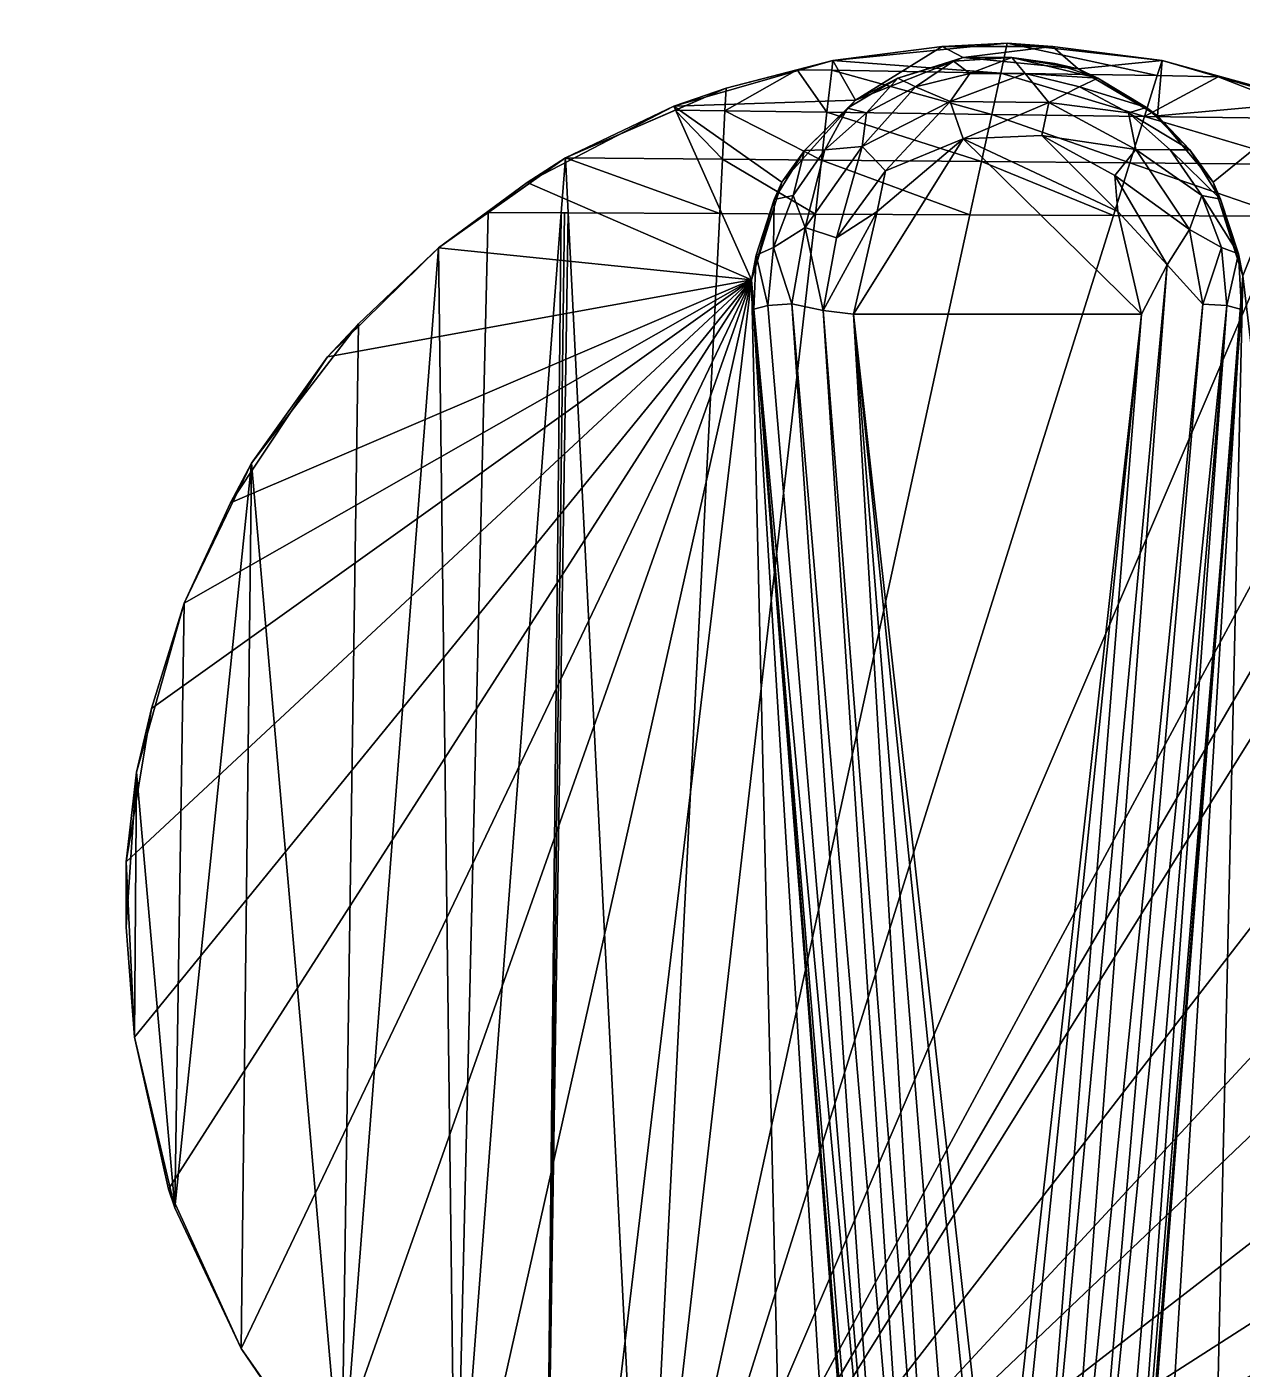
# Model space of a CAD drawing. Header units: metres. Extents: x 0 to 34.6, y -10.7 to 20.6.
# Drawn here: x 8.74098 to 8.77663, y 6.31246 to 6.35183 of the extents above; entities that cross this region are included whole.
import ezdxf

# ---------------------------------------------------------------- set-up
doc = ezdxf.new("R2010")
doc.units = ezdxf.units.M
doc.header["$MEASUREMENT"] = 0
doc.layers.get('0').update_dxf_attribs({"linetype": 'CONTINUOUS'})

msp = doc.modelspace()

# ---------------------------------------------------------------- linework, layer by layer
for points in [[(8.732955, 6.014929, 2.683015), (8.817966, 6.014929, 2.683015), (8.817966, 6.507571, 2.683015), (8.732955, 6.506248, 2.683015)], [(8.732955, 6.014929, 2.683015), (8.732955, 6.506248, 2.683015), (8.817966, 6.506023, 2.683015), (8.817966, 6.014929, 2.683015)], [(8.891077, 6.391858, 3.373579), (8.380537, 5.61557, 3.373579), (8.891077, 5.61557, 3.373579)], [(8.380537, 5.61557, 3.373579), (8.891077, 6.391858, 3.373579), (8.380537, 5.98561, 3.373579)], [(8.380537, 5.98561, 3.373579), (8.891077, 6.391858, 3.373579), (8.380537, 6.391858, 3.373579)], [(8.48038, 6.379758, 0.900882), (8.9, 6.379758, 0.900882), (8.9, 3.605083, 0.900882), (8.48038, 3.605083, 0.900882)], [(8.48038, 3.605083, 0.900882), (8.9, 3.605083, 0.900882), (8.9, 6.379758, 0.900882), (8.48038, 6.379758, 0.900882)], [(8.48038, 6.379758, 0.900882), (8.9, 6.379758, 0.900882), (8.9, 3.605083, 0.900882), (8.48038, 3.605083, 0.900882)], [(8.48038, 3.605083, 0.900882), (8.9, 3.605083, 0.900882), (8.9, 6.379758, 0.900882), (8.48038, 6.379758, 0.900882)], [(8.48038, 4.558328, 2.678009), (8.48038, 6.379758, 2.678009), (8.823561, 6.379758, 2.678009), (8.823561, 4.558328, 2.678009)], [(8.48038, 4.558328, 2.678009), (8.823561, 4.558328, 2.678009), (8.823561, 6.379758, 2.678009), (8.48038, 6.379758, 2.678009)], [(8.823561, 6.379758, 2.678009), (8.823561, 4.558328, 2.678009), (8.48038, 4.558328, 2.678009), (8.48038, 6.379758, 2.678009)], [(8.823561, 4.558328, 2.678009), (8.823561, 6.379758, 2.678009), (8.48038, 6.379758, 2.678009), (8.48038, 4.558328, 2.678009)], [(8.861466, 6.355071, 3.373579), (8.410459, 6.003714, 3.373579), (8.410689, 6.356915, 3.373579)], [(8.410689, 6.356915, 3.373579), (8.410459, 6.003714, 3.373579), (8.861466, 6.355071, 3.373579)], [(8.861466, 5.652357, 3.373579), (8.410085, 5.652357, 3.373579), (8.410085, 6.355071, 3.373579)], [(8.861466, 5.652357, 3.373579), (8.410085, 6.355071, 3.373579), (8.861466, 6.355071, 3.373579)], [(8.861466, 6.355071, 3.373579), (8.410085, 6.355071, 3.373579), (8.861466, 5.652357, 3.373579)], [(8.410085, 6.355071, 3.373579), (8.410085, 5.652357, 3.373579), (8.861466, 5.652357, 3.373579)], [(8.861466, 5.652357, 3.373579), (8.410459, 6.003714, 3.373579), (8.861466, 6.355071, 3.373579)], [(8.861466, 6.355071, 3.373579), (8.410459, 6.003714, 3.373579), (8.861466, 5.652357, 3.373579)], [(8.767834, 6.351253, 3.373579), (8.76974, 6.351349, 3.373579), (8.764626, 6.350847, 3.373579)], [(8.769549, 6.350474, 3.373579), (8.764626, 6.350847, 3.373579), (8.76974, 6.351349, 3.373579)], [(8.764626, 6.350847, 3.373579), (8.76974, 6.351349, 3.373579), (8.767834, 6.351253, 3.373579)], [(8.76974, 6.351349, 3.373579), (8.764626, 6.350847, 3.373579), (8.769549, 6.350474, 3.373579)], [(8.764626, 6.350847, 3.373579), (8.765285, 6.349682, 3.373579), (8.767834, 6.351253, 3.373579)], [(8.767834, 6.351253, 3.373579), (8.764626, 6.350847, 3.373579), (8.764626, 6.350847, 3.373579)], [(8.767834, 6.351253, 3.373579), (8.765285, 6.349682, 3.373579), (8.764626, 6.350847, 3.373579)], [(8.764626, 6.350847, 3.373579), (8.764626, 6.350847, 3.373579), (8.767834, 6.351253, 3.373579)], [(8.765285, 6.349682, 3.373579), (8.768446, 6.350929, 3.373579), (8.767834, 6.351253, 3.373579)], [(8.767834, 6.351253, 3.373579), (8.768446, 6.350929, 3.373579), (8.765285, 6.349682, 3.373579)], [(8.77107, 6.351253, 3.373579), (8.76974, 6.351349, 3.373579), (8.767834, 6.351253, 3.373579)], [(8.767834, 6.351253, 3.373579), (8.76974, 6.351349, 3.373579), (8.77107, 6.351253, 3.373579)], [(8.767834, 6.351253, 3.373579), (8.768446, 6.350929, 3.373579), (8.77107, 6.351253, 3.373579)], [(8.768446, 6.350929, 3.373579), (8.771818, 6.350602, 3.373579), (8.77107, 6.351253, 3.373579)], [(8.77107, 6.351253, 3.373579), (8.771818, 6.350602, 3.373579), (8.768446, 6.350929, 3.373579)], [(8.76974, 6.351349, 3.373579), (8.774138, 6.350399, 3.373579), (8.769549, 6.350474, 3.373579)], [(8.769549, 6.350474, 3.373579), (8.774138, 6.350399, 3.373579), (8.76974, 6.351349, 3.373579)], [(8.77428, 6.350847, 3.373579), (8.76974, 6.351349, 3.373579), (8.77107, 6.351253, 3.373579)], [(8.77428, 6.350847, 3.373579), (8.77428, 6.350847, 3.373579), (8.76974, 6.351349, 3.373579)], [(8.774138, 6.350399, 3.373579), (8.76974, 6.351349, 3.373579), (8.77428, 6.350847, 3.373579)], [(8.77107, 6.351253, 3.373579), (8.76974, 6.351349, 3.373579), (8.77428, 6.350847, 3.373579)], [(8.76974, 6.351349, 3.373579), (8.77428, 6.350847, 3.373579), (8.77428, 6.350847, 3.373579)], [(8.77428, 6.350847, 3.373579), (8.76974, 6.351349, 3.373579), (8.774138, 6.350399, 3.373579)], [(8.77107, 6.351253, 3.373579), (8.771818, 6.350602, 3.373579), (8.77428, 6.350847, 3.373579)], [(8.77428, 6.350847, 3.373579), (8.771818, 6.350602, 3.373579), (8.77107, 6.351253, 3.373579)], [(8.759959, 6.349508, 3.373579), (8.765285, 6.349682, 3.373579), (8.764626, 6.350847, 3.373579)], [(8.764626, 6.350847, 3.373579), (8.761494, 6.350032, 3.373579), (8.759959, 6.349508, 3.373579)], [(8.764626, 6.350847, 3.373579), (8.765285, 6.349682, 3.373579), (8.759959, 6.349508, 3.373579)], [(8.759959, 6.349508, 3.373579), (8.761494, 6.350032, 3.373579), (8.764626, 6.350847, 3.373579)], [(8.761494, 6.350032, 3.373579), (8.764626, 6.350847, 3.373579), (8.763575, 6.350574, 3.373579)], [(8.764626, 6.350847, 3.373579), (8.761494, 6.350032, 3.373579), (8.764626, 6.350847, 3.373579)], [(8.764626, 6.350847, 3.373579), (8.761494, 6.350032, 3.373579), (8.764626, 6.350847, 3.373579)], [(8.763575, 6.350574, 3.373579), (8.764626, 6.350847, 3.373579), (8.761494, 6.350032, 3.373579)], [(8.764626, 6.350847, 3.373579), (8.769549, 6.350474, 3.373579), (8.764592, 6.350556, 3.373579)], [(8.764592, 6.350556, 3.373579), (8.769549, 6.350474, 3.373579), (8.764626, 6.350847, 3.373579)], [(8.766532, 6.350325, 3.373579), (8.768446, 6.350929, 3.373579), (8.765285, 6.349682, 3.373579)], [(8.765285, 6.349682, 3.373579), (8.768446, 6.350929, 3.373579), (8.766532, 6.350325, 3.373579)], [(8.766532, 6.350325, 3.373579), (8.768161, 6.350827, 3.373579), (8.768446, 6.350929, 3.373579)], [(8.768446, 6.350929, 3.373579), (8.768161, 6.350827, 3.373579), (8.766532, 6.350325, 3.373579)], [(8.767051, 6.350069, 3.373579), (8.768161, 6.350827, 3.373579), (8.766532, 6.350325, 3.373579)], [(8.766532, 6.350325, 3.373579), (8.768161, 6.350827, 3.373579), (8.767051, 6.350069, 3.373579)], [(8.768638, 6.350461, 3.373579), (8.768161, 6.350827, 3.373579), (8.767051, 6.350069, 3.373579)], [(8.767051, 6.350069, 3.373579), (8.768161, 6.350827, 3.373579), (8.768638, 6.350461, 3.373579)], [(8.769876, 6.350932, 3.373579), (8.768446, 6.350929, 3.373579), (8.768161, 6.350827, 3.373579)], [(8.768638, 6.350461, 3.373579), (8.769876, 6.350932, 3.373579), (8.768161, 6.350827, 3.373579)], [(8.768161, 6.350827, 3.373579), (8.768446, 6.350929, 3.373579), (8.769876, 6.350932, 3.373579)], [(8.768161, 6.350827, 3.373579), (8.769876, 6.350932, 3.373579), (8.768638, 6.350461, 3.373579)], [(8.769876, 6.350932, 3.373579), (8.771818, 6.350602, 3.373579), (8.768446, 6.350929, 3.373579)], [(8.768446, 6.350929, 3.373579), (8.771818, 6.350602, 3.373579), (8.769876, 6.350932, 3.373579)], [(8.770267, 6.350461, 3.373579), (8.769876, 6.350932, 3.373579), (8.768638, 6.350461, 3.373579)], [(8.768638, 6.350461, 3.373579), (8.769876, 6.350932, 3.373579), (8.770267, 6.350461, 3.373579)], [(8.772396, 6.350325, 3.373579), (8.771135, 6.350757, 3.373579), (8.769876, 6.350932, 3.373579)], [(8.769876, 6.350932, 3.373579), (8.771135, 6.350757, 3.373579), (8.771818, 6.350602, 3.373579)], [(8.770267, 6.350461, 3.373579), (8.772396, 6.350325, 3.373579), (8.769876, 6.350932, 3.373579)], [(8.771818, 6.350602, 3.373579), (8.771135, 6.350757, 3.373579), (8.769876, 6.350932, 3.373579)], [(8.769876, 6.350932, 3.373579), (8.772396, 6.350325, 3.373579), (8.770267, 6.350461, 3.373579)], [(8.771818, 6.350602, 3.373579), (8.774141, 6.349223, 3.373579), (8.77428, 6.350847, 3.373579)], [(8.77428, 6.350847, 3.373579), (8.774141, 6.349223, 3.373579), (8.771818, 6.350602, 3.373579)], [(8.774141, 6.349223, 3.373579), (8.77868, 6.349629, 3.373579), (8.77428, 6.350847, 3.373579)], [(8.77428, 6.350847, 3.373579), (8.77868, 6.349629, 3.373579), (8.774141, 6.349223, 3.373579)], [(8.77868, 6.349629, 3.373579), (8.77428, 6.350847, 3.373579), (8.77428, 6.350847, 3.373579)], [(8.77428, 6.350847, 3.373579), (8.779216, 6.349415, 3.373579), (8.775928, 6.350368, 3.373579)], [(8.779216, 6.349415, 3.373579), (8.77428, 6.350847, 3.373579), (8.77868, 6.349629, 3.373579)], [(8.77428, 6.350847, 3.373579), (8.77428, 6.350847, 3.373579), (8.77868, 6.349629, 3.373579)], [(8.77868, 6.349629, 3.373579), (8.77428, 6.350847, 3.373579), (8.779216, 6.349415, 3.373579)], [(8.775928, 6.350368, 3.373579), (8.779216, 6.349415, 3.373579), (8.77428, 6.350847, 3.373579)], [(8.763575, 6.350574, 3.373579), (8.764451, 6.349326, 3.373579), (8.761459, 6.349365, 3.373579)], [(8.763575, 6.350574, 3.373579), (8.761459, 6.349365, 3.373579), (8.761494, 6.350032, 3.373579)], [(8.761494, 6.350032, 3.373579), (8.761459, 6.349365, 3.373579), (8.763575, 6.350574, 3.373579)], [(8.761459, 6.349365, 3.373579), (8.764451, 6.349326, 3.373579), (8.763575, 6.350574, 3.373579)], [(8.764451, 6.349326, 3.373579), (8.763575, 6.350574, 3.373579), (8.764592, 6.350556, 3.373579)], [(8.764592, 6.350556, 3.373579), (8.763575, 6.350574, 3.373579), (8.764451, 6.349326, 3.373579)], [(8.769285, 6.349262, 3.373579), (8.764592, 6.350556, 3.373579), (8.764451, 6.349326, 3.373579)], [(8.764451, 6.349326, 3.373579), (8.764592, 6.350556, 3.373579), (8.769285, 6.349262, 3.373579)], [(8.764592, 6.350556, 3.373579), (8.769285, 6.349262, 3.373579), (8.769549, 6.350474, 3.373579)], [(8.769549, 6.350474, 3.373579), (8.769285, 6.349262, 3.373579), (8.764592, 6.350556, 3.373579)], [(8.768063, 6.349638, 3.373579), (8.768638, 6.350461, 3.373579), (8.767051, 6.350069, 3.373579)], [(8.767051, 6.350069, 3.373579), (8.768638, 6.350461, 3.373579), (8.768063, 6.349638, 3.373579)], [(8.768063, 6.349638, 3.373579), (8.770267, 6.350461, 3.373579), (8.768638, 6.350461, 3.373579)], [(8.770961, 6.349609, 3.373579), (8.770267, 6.350461, 3.373579), (8.768063, 6.349638, 3.373579)], [(8.768638, 6.350461, 3.373579), (8.770267, 6.350461, 3.373579), (8.768063, 6.349638, 3.373579)], [(8.768063, 6.349638, 3.373579), (8.770267, 6.350461, 3.373579), (8.770961, 6.349609, 3.373579)], [(8.773764, 6.349203, 3.373579), (8.769549, 6.350474, 3.373579), (8.769285, 6.349262, 3.373579)], [(8.769285, 6.349262, 3.373579), (8.769549, 6.350474, 3.373579), (8.773764, 6.349203, 3.373579)], [(8.769549, 6.350474, 3.373579), (8.773764, 6.349203, 3.373579), (8.774138, 6.350399, 3.373579)], [(8.774138, 6.350399, 3.373579), (8.773764, 6.349203, 3.373579), (8.769549, 6.350474, 3.373579)], [(8.771854, 6.350069, 3.373579), (8.772396, 6.350325, 3.373579), (8.770267, 6.350461, 3.373579)], [(8.770961, 6.349609, 3.373579), (8.771854, 6.350069, 3.373579), (8.770267, 6.350461, 3.373579)], [(8.770267, 6.350461, 3.373579), (8.772396, 6.350325, 3.373579), (8.771854, 6.350069, 3.373579)], [(8.770267, 6.350461, 3.373579), (8.771854, 6.350069, 3.373579), (8.770961, 6.349609, 3.373579)], [(8.772396, 6.350325, 3.373579), (8.771818, 6.350602, 3.373579), (8.771135, 6.350757, 3.373579)], [(8.771135, 6.350757, 3.373579), (8.771818, 6.350602, 3.373579), (8.772396, 6.350325, 3.373579)], [(8.772396, 6.350325, 3.373579), (8.774141, 6.349223, 3.373579), (8.771818, 6.350602, 3.373579)], [(8.771818, 6.350602, 3.373579), (8.774141, 6.349223, 3.373579), (8.772396, 6.350325, 3.373579)], [(8.756777, 6.347991, 3.373579), (8.761494, 6.350032, 3.373579), (8.759995, 6.349384, 3.373579)], [(8.761494, 6.350032, 3.373579), (8.756777, 6.347991, 3.373579), (8.759959, 6.349508, 3.373579)], [(8.759959, 6.349508, 3.373579), (8.756777, 6.347991, 3.373579), (8.761494, 6.350032, 3.373579)], [(8.759995, 6.349384, 3.373579), (8.761494, 6.350032, 3.373579), (8.756777, 6.347991, 3.373579)], [(8.766532, 6.350325, 3.373579), (8.765285, 6.349682, 3.373579), (8.765054, 6.349446, 3.373579)], [(8.765607, 6.349308, 3.373579), (8.766532, 6.350325, 3.373579), (8.765054, 6.349446, 3.373579)], [(8.765054, 6.349446, 3.373579), (8.765285, 6.349682, 3.373579), (8.766532, 6.350325, 3.373579)], [(8.765054, 6.349446, 3.373579), (8.766532, 6.350325, 3.373579), (8.765607, 6.349308, 3.373579)], [(8.765483, 6.348318, 3.373579), (8.767051, 6.350069, 3.373579), (8.765607, 6.349308, 3.373579)], [(8.768063, 6.349638, 3.373579), (8.767051, 6.350069, 3.373579), (8.765483, 6.348318, 3.373579)], [(8.765607, 6.349308, 3.373579), (8.767051, 6.350069, 3.373579), (8.765483, 6.348318, 3.373579)], [(8.765483, 6.348318, 3.373579), (8.767051, 6.350069, 3.373579), (8.768063, 6.349638, 3.373579)], [(8.767051, 6.350069, 3.373579), (8.766532, 6.350325, 3.373579), (8.765607, 6.349308, 3.373579)], [(8.765607, 6.349308, 3.373579), (8.766532, 6.350325, 3.373579), (8.767051, 6.350069, 3.373579)], [(8.770961, 6.349609, 3.373579), (8.773295, 6.349308, 3.373579), (8.771854, 6.350069, 3.373579)], [(8.771854, 6.350069, 3.373579), (8.773295, 6.349308, 3.373579), (8.770961, 6.349609, 3.373579)], [(8.771854, 6.350069, 3.373579), (8.773823, 6.349468, 3.373579), (8.772396, 6.350325, 3.373579)], [(8.772396, 6.350325, 3.373579), (8.773823, 6.349468, 3.373579), (8.771854, 6.350069, 3.373579)], [(8.773295, 6.349308, 3.373579), (8.773823, 6.349468, 3.373579), (8.771854, 6.350069, 3.373579)], [(8.771854, 6.350069, 3.373579), (8.773823, 6.349468, 3.373579), (8.773295, 6.349308, 3.373579)], [(8.773823, 6.349468, 3.373579), (8.774141, 6.349223, 3.373579), (8.772396, 6.350325, 3.373579)], [(8.772396, 6.350325, 3.373579), (8.774141, 6.349223, 3.373579), (8.773823, 6.349468, 3.373579)], [(8.775928, 6.350368, 3.373579), (8.773764, 6.349203, 3.373579), (8.774138, 6.350399, 3.373579)], [(8.773764, 6.349203, 3.373579), (8.775928, 6.350368, 3.373579), (8.774138, 6.350399, 3.373579)], [(8.774138, 6.350399, 3.373579), (8.773764, 6.349203, 3.373579), (8.775928, 6.350368, 3.373579)], [(8.774138, 6.350399, 3.373579), (8.775928, 6.350368, 3.373579), (8.773764, 6.349203, 3.373579)], [(8.775928, 6.350368, 3.373579), (8.779096, 6.349133, 3.373579), (8.773764, 6.349203, 3.373579)], [(8.779096, 6.349133, 3.373579), (8.775928, 6.350368, 3.373579), (8.773764, 6.349203, 3.373579)], [(8.773764, 6.349203, 3.373579), (8.779096, 6.349133, 3.373579), (8.775928, 6.350368, 3.373579)], [(8.773764, 6.349203, 3.373579), (8.775928, 6.350368, 3.373579), (8.779096, 6.349133, 3.373579)], [(8.779096, 6.349133, 3.373579), (8.775928, 6.350368, 3.373579), (8.779216, 6.349415, 3.373579)], [(8.779096, 6.349133, 3.373579), (8.779216, 6.349415, 3.373579), (8.775928, 6.350368, 3.373579)], [(8.779216, 6.349415, 3.373579), (8.775928, 6.350368, 3.373579), (8.779096, 6.349133, 3.373579)], [(8.775928, 6.350368, 3.373579), (8.779216, 6.349415, 3.373579), (8.779096, 6.349133, 3.373579)], [(8.759959, 6.349508, 3.373579), (8.763131, 6.347278, 3.373579), (8.765285, 6.349682, 3.373579)], [(8.765285, 6.349682, 3.373579), (8.763131, 6.347278, 3.373579), (8.759959, 6.349508, 3.373579)], [(8.763131, 6.347278, 3.373579), (8.763794, 6.348208, 3.373579), (8.765285, 6.349682, 3.373579)], [(8.765285, 6.349682, 3.373579), (8.763794, 6.348208, 3.373579), (8.763131, 6.347278, 3.373579)], [(8.765054, 6.349446, 3.373579), (8.765285, 6.349682, 3.373579), (8.763794, 6.348208, 3.373579)], [(8.763794, 6.348208, 3.373579), (8.765285, 6.349682, 3.373579), (8.765054, 6.349446, 3.373579)], [(8.765483, 6.348318, 3.373579), (8.766168, 6.34761, 3.373579), (8.768063, 6.349638, 3.373579)], [(8.768063, 6.349638, 3.373579), (8.766168, 6.34761, 3.373579), (8.765483, 6.348318, 3.373579)], [(8.766168, 6.34761, 3.373579), (8.768449, 6.348541, 3.373579), (8.768063, 6.349638, 3.373579)], [(8.768063, 6.349638, 3.373579), (8.768449, 6.348541, 3.373579), (8.766168, 6.34761, 3.373579)], [(8.768063, 6.349638, 3.373579), (8.768449, 6.348541, 3.373579), (8.770961, 6.349609, 3.373579)], [(8.770961, 6.349609, 3.373579), (8.768449, 6.348541, 3.373579), (8.768063, 6.349638, 3.373579)], [(8.75566, 6.347263, 3.373579), (8.762235, 6.34441, 3.373579), (8.759959, 6.349508, 3.373579)], [(8.759959, 6.349508, 3.373579), (8.756777, 6.347991, 3.373579), (8.75566, 6.347263, 3.373579)], [(8.759959, 6.349508, 3.373579), (8.762235, 6.34441, 3.373579), (8.75566, 6.347263, 3.373579)], [(8.75566, 6.347263, 3.373579), (8.756777, 6.347991, 3.373579), (8.759959, 6.349508, 3.373579)], [(8.759995, 6.349384, 3.373579), (8.761388, 6.347949, 3.373579), (8.756777, 6.347991, 3.373579)], [(8.756777, 6.347991, 3.373579), (8.761388, 6.347949, 3.373579), (8.759995, 6.349384, 3.373579)], [(8.759959, 6.349508, 3.373579), (8.762235, 6.34441, 3.373579), (8.763131, 6.347278, 3.373579)], [(8.763131, 6.347278, 3.373579), (8.762235, 6.34441, 3.373579), (8.759959, 6.349508, 3.373579)], [(8.761388, 6.347949, 3.373579), (8.759995, 6.349384, 3.373579), (8.761459, 6.349365, 3.373579)], [(8.761459, 6.349365, 3.373579), (8.759995, 6.349384, 3.373579), (8.761388, 6.347949, 3.373579)], [(8.764291, 6.347922, 3.373579), (8.761459, 6.349365, 3.373579), (8.761388, 6.347949, 3.373579)], [(8.761388, 6.347949, 3.373579), (8.761459, 6.349365, 3.373579), (8.764291, 6.347922, 3.373579)], [(8.761459, 6.349365, 3.373579), (8.764291, 6.347922, 3.373579), (8.764451, 6.349326, 3.373579)], [(8.764451, 6.349326, 3.373579), (8.764291, 6.347922, 3.373579), (8.761459, 6.349365, 3.373579)], [(8.764386, 6.348228, 3.373579), (8.765054, 6.349446, 3.373579), (8.763794, 6.348208, 3.373579)], [(8.763794, 6.348208, 3.373579), (8.765054, 6.349446, 3.373579), (8.764386, 6.348228, 3.373579)], [(8.768984, 6.347878, 3.373579), (8.764451, 6.349326, 3.373579), (8.764291, 6.347922, 3.373579)], [(8.764291, 6.347922, 3.373579), (8.764451, 6.349326, 3.373579), (8.768984, 6.347878, 3.373579)], [(8.765607, 6.349308, 3.373579), (8.765054, 6.349446, 3.373579), (8.764386, 6.348228, 3.373579)], [(8.764386, 6.348228, 3.373579), (8.765054, 6.349446, 3.373579), (8.765607, 6.349308, 3.373579)], [(8.765483, 6.348318, 3.373579), (8.765607, 6.349308, 3.373579), (8.764386, 6.348228, 3.373579)], [(8.764386, 6.348228, 3.373579), (8.765607, 6.349308, 3.373579), (8.765483, 6.348318, 3.373579)], [(8.764451, 6.349326, 3.373579), (8.768984, 6.347878, 3.373579), (8.769285, 6.349262, 3.373579)], [(8.769285, 6.349262, 3.373579), (8.768984, 6.347878, 3.373579), (8.764451, 6.349326, 3.373579)], [(8.768449, 6.348541, 3.373579), (8.770758, 6.348645, 3.373579), (8.770961, 6.349609, 3.373579)], [(8.770961, 6.349609, 3.373579), (8.770758, 6.348645, 3.373579), (8.768449, 6.348541, 3.373579)], [(8.773335, 6.347838, 3.373579), (8.769285, 6.349262, 3.373579), (8.768984, 6.347878, 3.373579)], [(8.768984, 6.347878, 3.373579), (8.769285, 6.349262, 3.373579), (8.773335, 6.347838, 3.373579)], [(8.769285, 6.349262, 3.373579), (8.773335, 6.347838, 3.373579), (8.773764, 6.349203, 3.373579)], [(8.773764, 6.349203, 3.373579), (8.773335, 6.347838, 3.373579), (8.769285, 6.349262, 3.373579)], [(8.770758, 6.348645, 3.373579), (8.773515, 6.348236, 3.373579), (8.770961, 6.349609, 3.373579)], [(8.770961, 6.349609, 3.373579), (8.773515, 6.348236, 3.373579), (8.770758, 6.348645, 3.373579)], [(8.773515, 6.348236, 3.373579), (8.773295, 6.349308, 3.373579), (8.770961, 6.349609, 3.373579)], [(8.770961, 6.349609, 3.373579), (8.773295, 6.349308, 3.373579), (8.773515, 6.348236, 3.373579)], [(8.773295, 6.349308, 3.373579), (8.775094, 6.348222, 3.373579), (8.773823, 6.349468, 3.373579)], [(8.773823, 6.349468, 3.373579), (8.775094, 6.348222, 3.373579), (8.773295, 6.349308, 3.373579)], [(8.774519, 6.348228, 3.373579), (8.775094, 6.348222, 3.373579), (8.773295, 6.349308, 3.373579)], [(8.773515, 6.348236, 3.373579), (8.774519, 6.348228, 3.373579), (8.773295, 6.349308, 3.373579)], [(8.773295, 6.349308, 3.373579), (8.775094, 6.348222, 3.373579), (8.774519, 6.348228, 3.373579)], [(8.773295, 6.349308, 3.373579), (8.774519, 6.348228, 3.373579), (8.773515, 6.348236, 3.373579)], [(8.775094, 6.348222, 3.373579), (8.774141, 6.349223, 3.373579), (8.773823, 6.349468, 3.373579)], [(8.773823, 6.349468, 3.373579), (8.774141, 6.349223, 3.373579), (8.775094, 6.348222, 3.373579)], [(8.774141, 6.349223, 3.373579), (8.775776, 6.347272, 3.373579), (8.77868, 6.349629, 3.373579)], [(8.77868, 6.349629, 3.373579), (8.775776, 6.347272, 3.373579), (8.774141, 6.349223, 3.373579)], [(8.775776, 6.347272, 3.373579), (8.776645, 6.344526, 3.373579), (8.77868, 6.349629, 3.373579)], [(8.77868, 6.349629, 3.373579), (8.776645, 6.344526, 3.373579), (8.775776, 6.347272, 3.373579)], [(8.778521, 6.347791, 3.373579), (8.773764, 6.349203, 3.373579), (8.773335, 6.347838, 3.373579)], [(8.773335, 6.347838, 3.373579), (8.773764, 6.349203, 3.373579), (8.778521, 6.347791, 3.373579)], [(8.773764, 6.349203, 3.373579), (8.778521, 6.347791, 3.373579), (8.779096, 6.349133, 3.373579)], [(8.779096, 6.349133, 3.373579), (8.778521, 6.347791, 3.373579), (8.773764, 6.349203, 3.373579)], [(8.775776, 6.347272, 3.373579), (8.774141, 6.349223, 3.373579), (8.775094, 6.348222, 3.373579)], [(8.775094, 6.348222, 3.373579), (8.774141, 6.349223, 3.373579), (8.775776, 6.347272, 3.373579)], [(8.765229, 6.343404, 3.373579), (8.768449, 6.348541, 3.373579), (8.76592, 6.346417, 3.373579)], [(8.765229, 6.343404, 3.373579), (8.773676, 6.343404, 3.373579), (8.768449, 6.348541, 3.373579)], [(8.76592, 6.346417, 3.373579), (8.768449, 6.348541, 3.373579), (8.765229, 6.343404, 3.373579)], [(8.768449, 6.348541, 3.373579), (8.773676, 6.343404, 3.373579), (8.765229, 6.343404, 3.373579)], [(8.76592, 6.346417, 3.373579), (8.768449, 6.348541, 3.373579), (8.766168, 6.34761, 3.373579)], [(8.766168, 6.34761, 3.373579), (8.768449, 6.348541, 3.373579), (8.76592, 6.346417, 3.373579)], [(8.768449, 6.348541, 3.373579), (8.772985, 6.346417, 3.373579), (8.770758, 6.348645, 3.373579)], [(8.770758, 6.348645, 3.373579), (8.772985, 6.346417, 3.373579), (8.768449, 6.348541, 3.373579)], [(8.768449, 6.348541, 3.373579), (8.773676, 6.343404, 3.373579), (8.772985, 6.346417, 3.373579)], [(8.772985, 6.346417, 3.373579), (8.773676, 6.343404, 3.373579), (8.768449, 6.348541, 3.373579)], [(8.770758, 6.348645, 3.373579), (8.772892, 6.347472, 3.373579), (8.773515, 6.348236, 3.373579)], [(8.770758, 6.348645, 3.373579), (8.772985, 6.346417, 3.373579), (8.772892, 6.347472, 3.373579)], [(8.773515, 6.348236, 3.373579), (8.772892, 6.347472, 3.373579), (8.770758, 6.348645, 3.373579)], [(8.772892, 6.347472, 3.373579), (8.772985, 6.346417, 3.373579), (8.770758, 6.348645, 3.373579)], [(8.762906, 6.34677, 3.373579), (8.763794, 6.348208, 3.373579), (8.763131, 6.347278, 3.373579)], [(8.762906, 6.34677, 3.373579), (8.763458, 6.346886, 3.373579), (8.763794, 6.348208, 3.373579)], [(8.763131, 6.347278, 3.373579), (8.763794, 6.348208, 3.373579), (8.762906, 6.34677, 3.373579)], [(8.763794, 6.348208, 3.373579), (8.763458, 6.346886, 3.373579), (8.762906, 6.34677, 3.373579)], [(8.763458, 6.346886, 3.373579), (8.764386, 6.348228, 3.373579), (8.763794, 6.348208, 3.373579)], [(8.763458, 6.346886, 3.373579), (8.763811, 6.34595, 3.373579), (8.764386, 6.348228, 3.373579)], [(8.763794, 6.348208, 3.373579), (8.764386, 6.348228, 3.373579), (8.763458, 6.346886, 3.373579)], [(8.764386, 6.348228, 3.373579), (8.763811, 6.34595, 3.373579), (8.763458, 6.346886, 3.373579)], [(8.763811, 6.34595, 3.373579), (8.765483, 6.348318, 3.373579), (8.764386, 6.348228, 3.373579)], [(8.763811, 6.34595, 3.373579), (8.764735, 6.345645, 3.373579), (8.765483, 6.348318, 3.373579)], [(8.764386, 6.348228, 3.373579), (8.765483, 6.348318, 3.373579), (8.763811, 6.34595, 3.373579)], [(8.765483, 6.348318, 3.373579), (8.764735, 6.345645, 3.373579), (8.763811, 6.34595, 3.373579)], [(8.764735, 6.345645, 3.373579), (8.766168, 6.34761, 3.373579), (8.765483, 6.348318, 3.373579)], [(8.765483, 6.348318, 3.373579), (8.766168, 6.34761, 3.373579), (8.764735, 6.345645, 3.373579)], [(8.772892, 6.347472, 3.373579), (8.77508, 6.345888, 3.373579), (8.773515, 6.348236, 3.373579)], [(8.773515, 6.348236, 3.373579), (8.77508, 6.345888, 3.373579), (8.772892, 6.347472, 3.373579)], [(8.773515, 6.348236, 3.373579), (8.775447, 6.346886, 3.373579), (8.774519, 6.348228, 3.373579)], [(8.773515, 6.348236, 3.373579), (8.77508, 6.345888, 3.373579), (8.775447, 6.346886, 3.373579)], [(8.774519, 6.348228, 3.373579), (8.775447, 6.346886, 3.373579), (8.773515, 6.348236, 3.373579)], [(8.775447, 6.346886, 3.373579), (8.77508, 6.345888, 3.373579), (8.773515, 6.348236, 3.373579)], [(8.77599, 6.346781, 3.373579), (8.775094, 6.348222, 3.373579), (8.774519, 6.348228, 3.373579)], [(8.77599, 6.346781, 3.373579), (8.774519, 6.348228, 3.373579), (8.775447, 6.346886, 3.373579)], [(8.774519, 6.348228, 3.373579), (8.775094, 6.348222, 3.373579), (8.77599, 6.346781, 3.373579)], [(8.775447, 6.346886, 3.373579), (8.774519, 6.348228, 3.373579), (8.77599, 6.346781, 3.373579)], [(8.77599, 6.346781, 3.373579), (8.775776, 6.347272, 3.373579), (8.775094, 6.348222, 3.373579)], [(8.775094, 6.348222, 3.373579), (8.775776, 6.347272, 3.373579), (8.77599, 6.346781, 3.373579)], [(8.75566, 6.347263, 3.373579), (8.756777, 6.347991, 3.373579), (8.753052, 6.345349, 3.373579)], [(8.753052, 6.345349, 3.373579), (8.756777, 6.347991, 3.373579), (8.754514, 6.346386, 3.373579)], [(8.756777, 6.347991, 3.373579), (8.753052, 6.345349, 3.373579), (8.753052, 6.345349, 3.373579)], [(8.753052, 6.345349, 3.373579), (8.756777, 6.347991, 3.373579), (8.75566, 6.347263, 3.373579)], [(8.753052, 6.345349, 3.373579), (8.753052, 6.345349, 3.373579), (8.756777, 6.347991, 3.373579)], [(8.754514, 6.346386, 3.373579), (8.756777, 6.347991, 3.373579), (8.753052, 6.345349, 3.373579)], [(8.754514, 6.346386, 3.373579), (8.756777, 6.347991, 3.373579), (8.756653, 6.346375, 3.373579)], [(8.756653, 6.346375, 3.373579), (8.756777, 6.347991, 3.373579), (8.754514, 6.346386, 3.373579)], [(8.756777, 6.347991, 3.373579), (8.761307, 6.346353, 3.373579), (8.761388, 6.347949, 3.373579)], [(8.761307, 6.346353, 3.373579), (8.756777, 6.347991, 3.373579), (8.756858, 6.346375, 3.373579)], [(8.756858, 6.346375, 3.373579), (8.756777, 6.347991, 3.373579), (8.761307, 6.346353, 3.373579)], [(8.761388, 6.347949, 3.373579), (8.761307, 6.346353, 3.373579), (8.756777, 6.347991, 3.373579)], [(8.76411, 6.34634, 3.373579), (8.761388, 6.347949, 3.373579), (8.761307, 6.346353, 3.373579)], [(8.761307, 6.346353, 3.373579), (8.761388, 6.347949, 3.373579), (8.76411, 6.34634, 3.373579)], [(8.761388, 6.347949, 3.373579), (8.76411, 6.34634, 3.373579), (8.764291, 6.347922, 3.373579)], [(8.764291, 6.347922, 3.373579), (8.76411, 6.34634, 3.373579), (8.761388, 6.347949, 3.373579)], [(8.768644, 6.346318, 3.373579), (8.764291, 6.347922, 3.373579), (8.76411, 6.34634, 3.373579)], [(8.76411, 6.34634, 3.373579), (8.764291, 6.347922, 3.373579), (8.768644, 6.346318, 3.373579)], [(8.764291, 6.347922, 3.373579), (8.768644, 6.346318, 3.373579), (8.768984, 6.347878, 3.373579)], [(8.768984, 6.347878, 3.373579), (8.768644, 6.346318, 3.373579), (8.764291, 6.347922, 3.373579)], [(8.772852, 6.346298, 3.373579), (8.768984, 6.347878, 3.373579), (8.768644, 6.346318, 3.373579)], [(8.768644, 6.346318, 3.373579), (8.768984, 6.347878, 3.373579), (8.772852, 6.346298, 3.373579)], [(8.768984, 6.347878, 3.373579), (8.772852, 6.346298, 3.373579), (8.773335, 6.347838, 3.373579)], [(8.773335, 6.347838, 3.373579), (8.772852, 6.346298, 3.373579), (8.768984, 6.347878, 3.373579)], [(8.777871, 6.346274, 3.373579), (8.773335, 6.347838, 3.373579), (8.772852, 6.346298, 3.373579)], [(8.772852, 6.346298, 3.373579), (8.773335, 6.347838, 3.373579), (8.777871, 6.346274, 3.373579)], [(8.773335, 6.347838, 3.373579), (8.777871, 6.346274, 3.373579), (8.778521, 6.347791, 3.373579)], [(8.778521, 6.347791, 3.373579), (8.777871, 6.346274, 3.373579), (8.773335, 6.347838, 3.373579)], [(8.762235, 6.34441, 3.373579), (8.762906, 6.34677, 3.373579), (8.763131, 6.347278, 3.373579)], [(8.763131, 6.347278, 3.373579), (8.762906, 6.34677, 3.373579), (8.762235, 6.34441, 3.373579)], [(8.764735, 6.345645, 3.373579), (8.76592, 6.346417, 3.373579), (8.766168, 6.34761, 3.373579)], [(8.772892, 6.347472, 3.373579), (8.772985, 6.346417, 3.373579), (8.774428, 6.34485, 3.373579)], [(8.772892, 6.347472, 3.373579), (8.774428, 6.34485, 3.373579), (8.77508, 6.345888, 3.373579)], [(8.77508, 6.345888, 3.373579), (8.774428, 6.34485, 3.373579), (8.772892, 6.347472, 3.373579)], [(8.753052, 6.345349, 3.373579), (8.762235, 6.34441, 3.373579), (8.75566, 6.347263, 3.373579)], [(8.75566, 6.347263, 3.373579), (8.762235, 6.34441, 3.373579), (8.753052, 6.345349, 3.373579)], [(8.76288, 6.34536, 3.373579), (8.763458, 6.346886, 3.373579), (8.762906, 6.34677, 3.373579)], [(8.76288, 6.34536, 3.373579), (8.763811, 6.34595, 3.373579), (8.763458, 6.346886, 3.373579)], [(8.762906, 6.34677, 3.373579), (8.763458, 6.346886, 3.373579), (8.76288, 6.34536, 3.373579)], [(8.763458, 6.346886, 3.373579), (8.763811, 6.34595, 3.373579), (8.76288, 6.34536, 3.373579)], [(8.776025, 6.34536, 3.373579), (8.775447, 6.346886, 3.373579), (8.77508, 6.345888, 3.373579)], [(8.77508, 6.345888, 3.373579), (8.775447, 6.346886, 3.373579), (8.776025, 6.34536, 3.373579)], [(8.776521, 6.345177, 3.373579), (8.77599, 6.346781, 3.373579), (8.775447, 6.346886, 3.373579)], [(8.776521, 6.345177, 3.373579), (8.775447, 6.346886, 3.373579), (8.776025, 6.34536, 3.373579)], [(8.775447, 6.346886, 3.373579), (8.77599, 6.346781, 3.373579), (8.776521, 6.345177, 3.373579)], [(8.776025, 6.34536, 3.373579), (8.775447, 6.346886, 3.373579), (8.776521, 6.345177, 3.373579)], [(8.776645, 6.344526, 3.373579), (8.775776, 6.347272, 3.373579), (8.77599, 6.346781, 3.373579)], [(8.77599, 6.346781, 3.373579), (8.775776, 6.347272, 3.373579), (8.776645, 6.344526, 3.373579)], [(8.762235, 6.34441, 3.373579), (8.762376, 6.345132, 3.373579), (8.762906, 6.34677, 3.373579)], [(8.762906, 6.34677, 3.373579), (8.762376, 6.345132, 3.373579), (8.762235, 6.34441, 3.373579)], [(8.762376, 6.345132, 3.373579), (8.76288, 6.34536, 3.373579), (8.762906, 6.34677, 3.373579)], [(8.762906, 6.34677, 3.373579), (8.76288, 6.34536, 3.373579), (8.762376, 6.345132, 3.373579)], [(8.776645, 6.344526, 3.373579), (8.77599, 6.346781, 3.373579), (8.776521, 6.345177, 3.373579)], [(8.776521, 6.345177, 3.373579), (8.77599, 6.346781, 3.373579), (8.776645, 6.344526, 3.373579)], [(8.753551, 6.305739, 3.373579), (8.754514, 6.346386, 3.373579), (8.753052, 6.345349, 3.373579)], [(8.753052, 6.345349, 3.373579), (8.754514, 6.346386, 3.373579), (8.753551, 6.305739, 3.373579)], [(8.754514, 6.346386, 3.373579), (8.753551, 6.305739, 3.373579), (8.756653, 6.346375, 3.373579)], [(8.756653, 6.346375, 3.373579), (8.753551, 6.305739, 3.373579), (8.754514, 6.346386, 3.373579)], [(8.756207, 6.30389, 3.373579), (8.756653, 6.346375, 3.373579), (8.753551, 6.305739, 3.373579)], [(8.753551, 6.305739, 3.373579), (8.756653, 6.346375, 3.373579), (8.756207, 6.30389, 3.373579)], [(8.756858, 6.346375, 3.373579), (8.756207, 6.30389, 3.373579), (8.759077, 6.302395, 3.373579)], [(8.756207, 6.30389, 3.373579), (8.756858, 6.346375, 3.373579), (8.756756, 6.346375, 3.373579)], [(8.756653, 6.346375, 3.373579), (8.756207, 6.30389, 3.373579), (8.756756, 6.346375, 3.373579)], [(8.756756, 6.346375, 3.373579), (8.756858, 6.346375, 3.373579), (8.756207, 6.30389, 3.373579)], [(8.759077, 6.302395, 3.373579), (8.756207, 6.30389, 3.373579), (8.756858, 6.346375, 3.373579)], [(8.756756, 6.346375, 3.373579), (8.756207, 6.30389, 3.373579), (8.756653, 6.346375, 3.373579)], [(8.756858, 6.346375, 3.373579), (8.759077, 6.302395, 3.373579), (8.761307, 6.346353, 3.373579)], [(8.761307, 6.346353, 3.373579), (8.759077, 6.302395, 3.373579), (8.756858, 6.346375, 3.373579)], [(8.759077, 6.302395, 3.373579), (8.76411, 6.34634, 3.373579), (8.761307, 6.346353, 3.373579)], [(8.761307, 6.346353, 3.373579), (8.76411, 6.34634, 3.373579), (8.759077, 6.302395, 3.373579)], [(8.759077, 6.302395, 3.373579), (8.768644, 6.346318, 3.373579), (8.76411, 6.34634, 3.373579)], [(8.76411, 6.34634, 3.373579), (8.768644, 6.346318, 3.373579), (8.759077, 6.302395, 3.373579)], [(8.759077, 6.302395, 3.373579), (8.772852, 6.346298, 3.373579), (8.768644, 6.346318, 3.373579)], [(8.768644, 6.346318, 3.373579), (8.772852, 6.346298, 3.373579), (8.759077, 6.302395, 3.373579)], [(8.759077, 6.302395, 3.373579), (8.777871, 6.346274, 3.373579), (8.772852, 6.346298, 3.373579)], [(8.772852, 6.346298, 3.373579), (8.777871, 6.346274, 3.373579), (8.759077, 6.302395, 3.373579)], [(8.759077, 6.302395, 3.373579), (8.7827, 6.346251, 3.373579), (8.777871, 6.346274, 3.373579)], [(8.777871, 6.346274, 3.373579), (8.7827, 6.346251, 3.373579), (8.759077, 6.302395, 3.373579)], [(8.784637, 6.346241, 3.373579), (8.759077, 6.302395, 3.373579), (8.7827, 6.346251, 3.373579)], [(8.7827, 6.346251, 3.373579), (8.759077, 6.302395, 3.373579), (8.784637, 6.346241, 3.373579)], [(8.759077, 6.302395, 3.373579), (8.784637, 6.346241, 3.373579), (8.785852, 6.345349, 3.373579)], [(8.785852, 6.345349, 3.373579), (8.784637, 6.346241, 3.373579), (8.759077, 6.302395, 3.373579)], [(8.764343, 6.343508, 3.373579), (8.765229, 6.343404, 3.373579), (8.76592, 6.346417, 3.373579)], [(8.764343, 6.343508, 3.373579), (8.76592, 6.346417, 3.373579), (8.764735, 6.345645, 3.373579)], [(8.76592, 6.346417, 3.373579), (8.765229, 6.343404, 3.373579), (8.764343, 6.343508, 3.373579)], [(8.764735, 6.345645, 3.373579), (8.76592, 6.346417, 3.373579), (8.764343, 6.343508, 3.373579)], [(8.772985, 6.346417, 3.373579), (8.773676, 6.343404, 3.373579), (8.774428, 6.34485, 3.373579)], [(8.774428, 6.34485, 3.373579), (8.773676, 6.343404, 3.373579), (8.772985, 6.346417, 3.373579)], [(8.763425, 6.343711, 3.373579), (8.763811, 6.34595, 3.373579), (8.76288, 6.34536, 3.373579)], [(8.76288, 6.34536, 3.373579), (8.763811, 6.34595, 3.373579), (8.763425, 6.343711, 3.373579)], [(8.763425, 6.343711, 3.373579), (8.764343, 6.343508, 3.373579), (8.763811, 6.34595, 3.373579)], [(8.763811, 6.34595, 3.373579), (8.764343, 6.343508, 3.373579), (8.763425, 6.343711, 3.373579)], [(8.763811, 6.34595, 3.373579), (8.764343, 6.343508, 3.373579), (8.764735, 6.345645, 3.373579)], [(8.764735, 6.345645, 3.373579), (8.764343, 6.343508, 3.373579), (8.763811, 6.34595, 3.373579)], [(8.774428, 6.34485, 3.373579), (8.775475, 6.343694, 3.373579), (8.77508, 6.345888, 3.373579)], [(8.77508, 6.345888, 3.373579), (8.775475, 6.343694, 3.373579), (8.774428, 6.34485, 3.373579)], [(8.775475, 6.343694, 3.373579), (8.776025, 6.34536, 3.373579), (8.77508, 6.345888, 3.373579)], [(8.77508, 6.345888, 3.373579), (8.776025, 6.34536, 3.373579), (8.775475, 6.343694, 3.373579)], [(8.749799, 6.342157, 3.373579), (8.762235, 6.34441, 3.373579), (8.753052, 6.345349, 3.373579)], [(8.753052, 6.345349, 3.373579), (8.753052, 6.345349, 3.373579), (8.749799, 6.342157, 3.373579)], [(8.749799, 6.342157, 3.373579), (8.753052, 6.345349, 3.373579), (8.750707, 6.343122, 3.373579)], [(8.753052, 6.345349, 3.373579), (8.762235, 6.34441, 3.373579), (8.749799, 6.342157, 3.373579)], [(8.749799, 6.342157, 3.373579), (8.753052, 6.345349, 3.373579), (8.753052, 6.345349, 3.373579)], [(8.750707, 6.343122, 3.373579), (8.753052, 6.345349, 3.373579), (8.749799, 6.342157, 3.373579)], [(8.750213, 6.308857, 3.373579), (8.753551, 6.305739, 3.373579), (8.753052, 6.345349, 3.373579)], [(8.750213, 6.308857, 3.373579), (8.753052, 6.345349, 3.373579), (8.750707, 6.343122, 3.373579)], [(8.753052, 6.345349, 3.373579), (8.753551, 6.305739, 3.373579), (8.750213, 6.308857, 3.373579)], [(8.750707, 6.343122, 3.373579), (8.753052, 6.345349, 3.373579), (8.750213, 6.308857, 3.373579)], [(8.759077, 6.302395, 3.373579), (8.789473, 6.341703, 3.373579), (8.785852, 6.345349, 3.373579)], [(8.785852, 6.345349, 3.373579), (8.789473, 6.341703, 3.373579), (8.759077, 6.302395, 3.373579)], [(8.762717, 6.343657, 3.373579), (8.76288, 6.34536, 3.373579), (8.762376, 6.345132, 3.373579)], [(8.762376, 6.345132, 3.373579), (8.76288, 6.34536, 3.373579), (8.762717, 6.343657, 3.373579)], [(8.762717, 6.343657, 3.373579), (8.763425, 6.343711, 3.373579), (8.76288, 6.34536, 3.373579)], [(8.76288, 6.34536, 3.373579), (8.763425, 6.343711, 3.373579), (8.762717, 6.343657, 3.373579)], [(8.776179, 6.343657, 3.373579), (8.776025, 6.34536, 3.373579), (8.775475, 6.343694, 3.373579)], [(8.775475, 6.343694, 3.373579), (8.776025, 6.34536, 3.373579), (8.776179, 6.343657, 3.373579)], [(8.776179, 6.343657, 3.373579), (8.776521, 6.345177, 3.373579), (8.776025, 6.34536, 3.373579)], [(8.776025, 6.34536, 3.373579), (8.776521, 6.345177, 3.373579), (8.776179, 6.343657, 3.373579)], [(8.762305, 6.343553, 3.373579), (8.762376, 6.345132, 3.373579), (8.762235, 6.34441, 3.373579)], [(8.762235, 6.34441, 3.373579), (8.762376, 6.345132, 3.373579), (8.762305, 6.343553, 3.373579)], [(8.762305, 6.343553, 3.373579), (8.762717, 6.343657, 3.373579), (8.762376, 6.345132, 3.373579)], [(8.762376, 6.345132, 3.373579), (8.762717, 6.343657, 3.373579), (8.762305, 6.343553, 3.373579)], [(8.776613, 6.343542, 3.373579), (8.776521, 6.345177, 3.373579), (8.776179, 6.343657, 3.373579)], [(8.776179, 6.343657, 3.373579), (8.776521, 6.345177, 3.373579), (8.776613, 6.343542, 3.373579)], [(8.776613, 6.343542, 3.373579), (8.776645, 6.344526, 3.373579), (8.776521, 6.345177, 3.373579)], [(8.776521, 6.345177, 3.373579), (8.776645, 6.344526, 3.373579), (8.776613, 6.343542, 3.373579)], [(8.770101, 6.298651, 3.373579), (8.774428, 6.34485, 3.373579), (8.773676, 6.343404, 3.373579)], [(8.770101, 6.298651, 3.373579), (8.770916, 6.298575, 3.373579), (8.774428, 6.34485, 3.373579)], [(8.773676, 6.343404, 3.373579), (8.774428, 6.34485, 3.373579), (8.770101, 6.298651, 3.373579)], [(8.774428, 6.34485, 3.373579), (8.770916, 6.298575, 3.373579), (8.770101, 6.298651, 3.373579)], [(8.770916, 6.298575, 3.373579), (8.775475, 6.343694, 3.373579), (8.774428, 6.34485, 3.373579)], [(8.774428, 6.34485, 3.373579), (8.775475, 6.343694, 3.373579), (8.770916, 6.298575, 3.373579)], [(8.773069, 6.298412, 3.373579), (8.776645, 6.344526, 3.373579), (8.776613, 6.343542, 3.373579)], [(8.773069, 6.298412, 3.373579), (8.773865, 6.299379, 3.373579), (8.776645, 6.344526, 3.373579)], [(8.776613, 6.343542, 3.373579), (8.776645, 6.344526, 3.373579), (8.773069, 6.298412, 3.373579)], [(8.776645, 6.344526, 3.373579), (8.773865, 6.299379, 3.373579), (8.773069, 6.298412, 3.373579)], [(8.773865, 6.299379, 3.373579), (8.775675, 6.300817, 3.373579), (8.776645, 6.344526, 3.373579)], [(8.776645, 6.344526, 3.373579), (8.775675, 6.300817, 3.373579), (8.773865, 6.299379, 3.373579)], [(8.775675, 6.300817, 3.373579), (8.781568, 6.303194, 3.373579), (8.776645, 6.344526, 3.373579)], [(8.776645, 6.344526, 3.373579), (8.781568, 6.303194, 3.373579), (8.775675, 6.300817, 3.373579)], [(8.7439, 6.327342, 3.373579), (8.762235, 6.34441, 3.373579), (8.744634, 6.331841, 3.373579)], [(8.7439, 6.327342, 3.373579), (8.744143, 6.322199, 3.373579), (8.762235, 6.34441, 3.373579)], [(8.744634, 6.331841, 3.373579), (8.762235, 6.34441, 3.373579), (8.7439, 6.327342, 3.373579)], [(8.762235, 6.34441, 3.373579), (8.744143, 6.322199, 3.373579), (8.7439, 6.327342, 3.373579)], [(8.744143, 6.322199, 3.373579), (8.745135, 6.317739, 3.373579), (8.762235, 6.34441, 3.373579)], [(8.762235, 6.34441, 3.373579), (8.745135, 6.317739, 3.373579), (8.744143, 6.322199, 3.373579)], [(8.744634, 6.331841, 3.373579), (8.762235, 6.34441, 3.373579), (8.745601, 6.334929, 3.373579)], [(8.745601, 6.334929, 3.373579), (8.762235, 6.34441, 3.373579), (8.744634, 6.331841, 3.373579)], [(8.745135, 6.317739, 3.373579), (8.747267, 6.313067, 3.373579), (8.762235, 6.34441, 3.373579)], [(8.762235, 6.34441, 3.373579), (8.747267, 6.313067, 3.373579), (8.745135, 6.317739, 3.373579)], [(8.745601, 6.334929, 3.373579), (8.762235, 6.34441, 3.373579), (8.746951, 6.337869, 3.373579)], [(8.746951, 6.337869, 3.373579), (8.762235, 6.34441, 3.373579), (8.745601, 6.334929, 3.373579)], [(8.746951, 6.337869, 3.373579), (8.762235, 6.34441, 3.373579), (8.749799, 6.342157, 3.373579)], [(8.749799, 6.342157, 3.373579), (8.762235, 6.34441, 3.373579), (8.746951, 6.337869, 3.373579)], [(8.747267, 6.313067, 3.373579), (8.749838, 6.309295, 3.373579), (8.762235, 6.34441, 3.373579)], [(8.762235, 6.34441, 3.373579), (8.749838, 6.309295, 3.373579), (8.747267, 6.313067, 3.373579)], [(8.749838, 6.309295, 3.373579), (8.753551, 6.305739, 3.373579), (8.762235, 6.34441, 3.373579)], [(8.762235, 6.34441, 3.373579), (8.753551, 6.305739, 3.373579), (8.749838, 6.309295, 3.373579)], [(8.753551, 6.305739, 3.373579), (8.757332, 6.303196, 3.373579), (8.762235, 6.34441, 3.373579)], [(8.762235, 6.34441, 3.373579), (8.757332, 6.303196, 3.373579), (8.753551, 6.305739, 3.373579)], [(8.757332, 6.303196, 3.373579), (8.763261, 6.300803, 3.373579), (8.762235, 6.34441, 3.373579)], [(8.762235, 6.34441, 3.373579), (8.763261, 6.300803, 3.373579), (8.757332, 6.303196, 3.373579)], [(8.765951, 6.29769, 3.373579), (8.762305, 6.343553, 3.373579), (8.762235, 6.34441, 3.373579)], [(8.765951, 6.29769, 3.373579), (8.762235, 6.34441, 3.373579), (8.765835, 6.298412, 3.373579)], [(8.762235, 6.34441, 3.373579), (8.765015, 6.299365, 3.373579), (8.765835, 6.298412, 3.373579)], [(8.762235, 6.34441, 3.373579), (8.763261, 6.300803, 3.373579), (8.765015, 6.299365, 3.373579)], [(8.762235, 6.34441, 3.373579), (8.762305, 6.343553, 3.373579), (8.765951, 6.29769, 3.373579)], [(8.765835, 6.298412, 3.373579), (8.762235, 6.34441, 3.373579), (8.765951, 6.29769, 3.373579)], [(8.765835, 6.298412, 3.373579), (8.765015, 6.299365, 3.373579), (8.762235, 6.34441, 3.373579)], [(8.765015, 6.299365, 3.373579), (8.763261, 6.300803, 3.373579), (8.762235, 6.34441, 3.373579)], [(8.766554, 6.297952, 3.373579), (8.762717, 6.343657, 3.373579), (8.762305, 6.343553, 3.373579)], [(8.762305, 6.343553, 3.373579), (8.762717, 6.343657, 3.373579), (8.766554, 6.297952, 3.373579)], [(8.765951, 6.29769, 3.373579), (8.766094, 6.297814, 3.373579), (8.762305, 6.343553, 3.373579)], [(8.766094, 6.297814, 3.373579), (8.766554, 6.297952, 3.373579), (8.762305, 6.343553, 3.373579)], [(8.762305, 6.343553, 3.373579), (8.766094, 6.297814, 3.373579), (8.765951, 6.29769, 3.373579)], [(8.762305, 6.343553, 3.373579), (8.766554, 6.297952, 3.373579), (8.766094, 6.297814, 3.373579)], [(8.766554, 6.297952, 3.373579), (8.763425, 6.343711, 3.373579), (8.762717, 6.343657, 3.373579)], [(8.762717, 6.343657, 3.373579), (8.763425, 6.343711, 3.373579), (8.766554, 6.297952, 3.373579)], [(8.763425, 6.343711, 3.373579), (8.767312, 6.298158, 3.373579), (8.764343, 6.343508, 3.373579)], [(8.766554, 6.297952, 3.373579), (8.767312, 6.298158, 3.373579), (8.763425, 6.343711, 3.373579)], [(8.764343, 6.343508, 3.373579), (8.767312, 6.298158, 3.373579), (8.763425, 6.343711, 3.373579)], [(8.763425, 6.343711, 3.373579), (8.767312, 6.298158, 3.373579), (8.766554, 6.297952, 3.373579)], [(8.764343, 6.343508, 3.373579), (8.767888, 6.298575, 3.373579), (8.765229, 6.343404, 3.373579)], [(8.764343, 6.343508, 3.373579), (8.767312, 6.298158, 3.373579), (8.767888, 6.298575, 3.373579)], [(8.765229, 6.343404, 3.373579), (8.767888, 6.298575, 3.373579), (8.764343, 6.343508, 3.373579)], [(8.767888, 6.298575, 3.373579), (8.767312, 6.298158, 3.373579), (8.764343, 6.343508, 3.373579)], [(8.765229, 6.343404, 3.373579), (8.769452, 6.305624, 3.373579), (8.773676, 6.343404, 3.373579)], [(8.765229, 6.343404, 3.373579), (8.767888, 6.298575, 3.373579), (8.768804, 6.298651, 3.373579)], [(8.765229, 6.343404, 3.373579), (8.768804, 6.298651, 3.373579), (8.769122, 6.305297, 3.373579)], [(8.773676, 6.343404, 3.373579), (8.769452, 6.305624, 3.373579), (8.765229, 6.343404, 3.373579)], [(8.768804, 6.298651, 3.373579), (8.767888, 6.298575, 3.373579), (8.765229, 6.343404, 3.373579)], [(8.769122, 6.305297, 3.373579), (8.768804, 6.298651, 3.373579), (8.765229, 6.343404, 3.373579)], [(8.765229, 6.343404, 3.373579), (8.769122, 6.305297, 3.373579), (8.769452, 6.305624, 3.373579)], [(8.769452, 6.305624, 3.373579), (8.769779, 6.305297, 3.373579), (8.773676, 6.343404, 3.373579)], [(8.769779, 6.305297, 3.373579), (8.770101, 6.298651, 3.373579), (8.773676, 6.343404, 3.373579)], [(8.773676, 6.343404, 3.373579), (8.770101, 6.298651, 3.373579), (8.769779, 6.305297, 3.373579)], [(8.770916, 6.298575, 3.373579), (8.771572, 6.298307, 3.373579), (8.775475, 6.343694, 3.373579)], [(8.775475, 6.343694, 3.373579), (8.771572, 6.298307, 3.373579), (8.770916, 6.298575, 3.373579)], [(8.771572, 6.298307, 3.373579), (8.776179, 6.343657, 3.373579), (8.775475, 6.343694, 3.373579)], [(8.775475, 6.343694, 3.373579), (8.776179, 6.343657, 3.373579), (8.771572, 6.298307, 3.373579)], [(8.772382, 6.298265, 3.373579), (8.776179, 6.343657, 3.373579), (8.771572, 6.298307, 3.373579)], [(8.771572, 6.298307, 3.373579), (8.776179, 6.343657, 3.373579), (8.772382, 6.298265, 3.373579)], [(8.772859, 6.298155, 3.373579), (8.776179, 6.343657, 3.373579), (8.772382, 6.298265, 3.373579)], [(8.772382, 6.298265, 3.373579), (8.776179, 6.343657, 3.373579), (8.772859, 6.298155, 3.373579)], [(8.772859, 6.298155, 3.373579), (8.776613, 6.343542, 3.373579), (8.776179, 6.343657, 3.373579)], [(8.776179, 6.343657, 3.373579), (8.776613, 6.343542, 3.373579), (8.772859, 6.298155, 3.373579)], [(8.772957, 6.297729, 3.373579), (8.776613, 6.343542, 3.373579), (8.772859, 6.298155, 3.373579)], [(8.772859, 6.298155, 3.373579), (8.776613, 6.343542, 3.373579), (8.772957, 6.297729, 3.373579)], [(8.772957, 6.297729, 3.373579), (8.773069, 6.298412, 3.373579), (8.776613, 6.343542, 3.373579)], [(8.776613, 6.343542, 3.373579), (8.773069, 6.298412, 3.373579), (8.772957, 6.297729, 3.373579)], [(8.747571, 6.339039, 3.373579), (8.749799, 6.342157, 3.373579), (8.750707, 6.343122, 3.373579)], [(8.747571, 6.339039, 3.373579), (8.750213, 6.308857, 3.373579), (8.750707, 6.343122, 3.373579)], [(8.750707, 6.343122, 3.373579), (8.749799, 6.342157, 3.373579), (8.747571, 6.339039, 3.373579)], [(8.750707, 6.343122, 3.373579), (8.750213, 6.308857, 3.373579), (8.747571, 6.339039, 3.373579)], [(8.746951, 6.337869, 3.373579), (8.749799, 6.342157, 3.373579), (8.747571, 6.339039, 3.373579)], [(8.747571, 6.339039, 3.373579), (8.749799, 6.342157, 3.373579), (8.746951, 6.337869, 3.373579)], [(8.759077, 6.302395, 3.373579), (8.791954, 6.337869, 3.373579), (8.789473, 6.341703, 3.373579)], [(8.789473, 6.341703, 3.373579), (8.791954, 6.337869, 3.373579), (8.759077, 6.302395, 3.373579)], [(8.745321, 6.317194, 3.373579), (8.747267, 6.313067, 3.373579), (8.747571, 6.339039, 3.373579)], [(8.745321, 6.317194, 3.373579), (8.747571, 6.339039, 3.373579), (8.745601, 6.334929, 3.373579)], [(8.747571, 6.339039, 3.373579), (8.747267, 6.313067, 3.373579), (8.745321, 6.317194, 3.373579)], [(8.745601, 6.334929, 3.373579), (8.747571, 6.339039, 3.373579), (8.745321, 6.317194, 3.373579)], [(8.745601, 6.334929, 3.373579), (8.746951, 6.337869, 3.373579), (8.747571, 6.339039, 3.373579)], [(8.745601, 6.334929, 3.373579), (8.747571, 6.339039, 3.373579), (8.745601, 6.334929, 3.373579)], [(8.747571, 6.339039, 3.373579), (8.746951, 6.337869, 3.373579), (8.745601, 6.334929, 3.373579)], [(8.745601, 6.334929, 3.373579), (8.747571, 6.339039, 3.373579), (8.745601, 6.334929, 3.373579)], [(8.747267, 6.313067, 3.373579), (8.750213, 6.308857, 3.373579), (8.747571, 6.339039, 3.373579)], [(8.747571, 6.339039, 3.373579), (8.750213, 6.308857, 3.373579), (8.747267, 6.313067, 3.373579)], [(8.759077, 6.302395, 3.373579), (8.793302, 6.334929, 3.373579), (8.791954, 6.337869, 3.373579)], [(8.791954, 6.337869, 3.373579), (8.793302, 6.334929, 3.373579), (8.759077, 6.302395, 3.373579)], [(8.744202, 6.329975, 3.373579), (8.744634, 6.331841, 3.373579), (8.745601, 6.334929, 3.373579)], [(8.744202, 6.329975, 3.373579), (8.745321, 6.317194, 3.373579), (8.745601, 6.334929, 3.373579)], [(8.745601, 6.334929, 3.373579), (8.744634, 6.331841, 3.373579), (8.744202, 6.329975, 3.373579)], [(8.745601, 6.334929, 3.373579), (8.745321, 6.317194, 3.373579), (8.744202, 6.329975, 3.373579)], [(8.744634, 6.331841, 3.373579), (8.745601, 6.334929, 3.373579), (8.745601, 6.334929, 3.373579)], [(8.745601, 6.334929, 3.373579), (8.745601, 6.334929, 3.373579), (8.744634, 6.331841, 3.373579)], [(8.759077, 6.302395, 3.373579), (8.794705, 6.329967, 3.373579), (8.793302, 6.334929, 3.373579)], [(8.793302, 6.334929, 3.373579), (8.794705, 6.329967, 3.373579), (8.759077, 6.302395, 3.373579)], [(8.7439, 6.327342, 3.373579), (8.744634, 6.331841, 3.373579), (8.744202, 6.329975, 3.373579)], [(8.744202, 6.329975, 3.373579), (8.744634, 6.331841, 3.373579), (8.7439, 6.327342, 3.373579)], [(8.743897, 6.325427, 3.373579), (8.7439, 6.327342, 3.373579), (8.744202, 6.329975, 3.373579)], [(8.743897, 6.325427, 3.373579), (8.744143, 6.322199, 3.373579), (8.744202, 6.329975, 3.373579)], [(8.744202, 6.329975, 3.373579), (8.7439, 6.327342, 3.373579), (8.743897, 6.325427, 3.373579)], [(8.744202, 6.329975, 3.373579), (8.744143, 6.322199, 3.373579), (8.743897, 6.325427, 3.373579)], [(8.744143, 6.322199, 3.373579), (8.745321, 6.317194, 3.373579), (8.744202, 6.329975, 3.373579)], [(8.744202, 6.329975, 3.373579), (8.745321, 6.317194, 3.373579), (8.744143, 6.322199, 3.373579)], [(8.759077, 6.302395, 3.373579), (8.795008, 6.325427, 3.373579), (8.794705, 6.329967, 3.373579)], [(8.794705, 6.329967, 3.373579), (8.795008, 6.325427, 3.373579), (8.759077, 6.302395, 3.373579)], [(8.744143, 6.322199, 3.373579), (8.7439, 6.327342, 3.373579), (8.743897, 6.325427, 3.373579)], [(8.743897, 6.325427, 3.373579), (8.7439, 6.327342, 3.373579), (8.744143, 6.322199, 3.373579)], [(8.744143, 6.322199, 3.373579), (8.743897, 6.325427, 3.373579), (8.744143, 6.322199, 3.373579)], [(8.744143, 6.322199, 3.373579), (8.743897, 6.325427, 3.373579), (8.744143, 6.322199, 3.373579)], [(8.759077, 6.302395, 3.373579), (8.794763, 6.322199, 3.373579), (8.795008, 6.325427, 3.373579)], [(8.795008, 6.325427, 3.373579), (8.794763, 6.322199, 3.373579), (8.759077, 6.302395, 3.373579)], [(8.745135, 6.317739, 3.373579), (8.744143, 6.322199, 3.373579), (8.744143, 6.322199, 3.373579)], [(8.745321, 6.317194, 3.373579), (8.745135, 6.317739, 3.373579), (8.744143, 6.322199, 3.373579)], [(8.744143, 6.322199, 3.373579), (8.744143, 6.322199, 3.373579), (8.745135, 6.317739, 3.373579)], [(8.744143, 6.322199, 3.373579), (8.745135, 6.317739, 3.373579), (8.745321, 6.317194, 3.373579)], [(8.759077, 6.302395, 3.373579), (8.794108, 6.31903, 3.373579), (8.794763, 6.322199, 3.373579)], [(8.794763, 6.322199, 3.373579), (8.794108, 6.31903, 3.373579), (8.759077, 6.302395, 3.373579)], [(8.759077, 6.302395, 3.373579), (8.792312, 6.314223, 3.373579), (8.794108, 6.31903, 3.373579)], [(8.794108, 6.31903, 3.373579), (8.792312, 6.314223, 3.373579), (8.759077, 6.302395, 3.373579)], [(8.747267, 6.313067, 3.373579), (8.745135, 6.317739, 3.373579), (8.745321, 6.317194, 3.373579)], [(8.745321, 6.317194, 3.373579), (8.745135, 6.317739, 3.373579), (8.747267, 6.313067, 3.373579)], [(8.747267, 6.313067, 3.373579), (8.745321, 6.317194, 3.373579), (8.747267, 6.313067, 3.373579)], [(8.747267, 6.313067, 3.373579), (8.745321, 6.317194, 3.373579), (8.747267, 6.313067, 3.373579)], [(8.759077, 6.302395, 3.373579), (8.789859, 6.310366, 3.373579), (8.792312, 6.314223, 3.373579)], [(8.792312, 6.314223, 3.373579), (8.789859, 6.310366, 3.373579), (8.759077, 6.302395, 3.373579)], [(8.750213, 6.308857, 3.373579), (8.749838, 6.309295, 3.373579), (8.747267, 6.313067, 3.373579)], [(8.749838, 6.309295, 3.373579), (8.747267, 6.313067, 3.373579), (8.747267, 6.313067, 3.373579)], [(8.747267, 6.313067, 3.373579), (8.749838, 6.309295, 3.373579), (8.750213, 6.308857, 3.373579)], [(8.747267, 6.313067, 3.373579), (8.747267, 6.313067, 3.373579), (8.749838, 6.309295, 3.373579)]]:
    msp.add_3dface(points)

doc.saveas('drawing.dxf')
